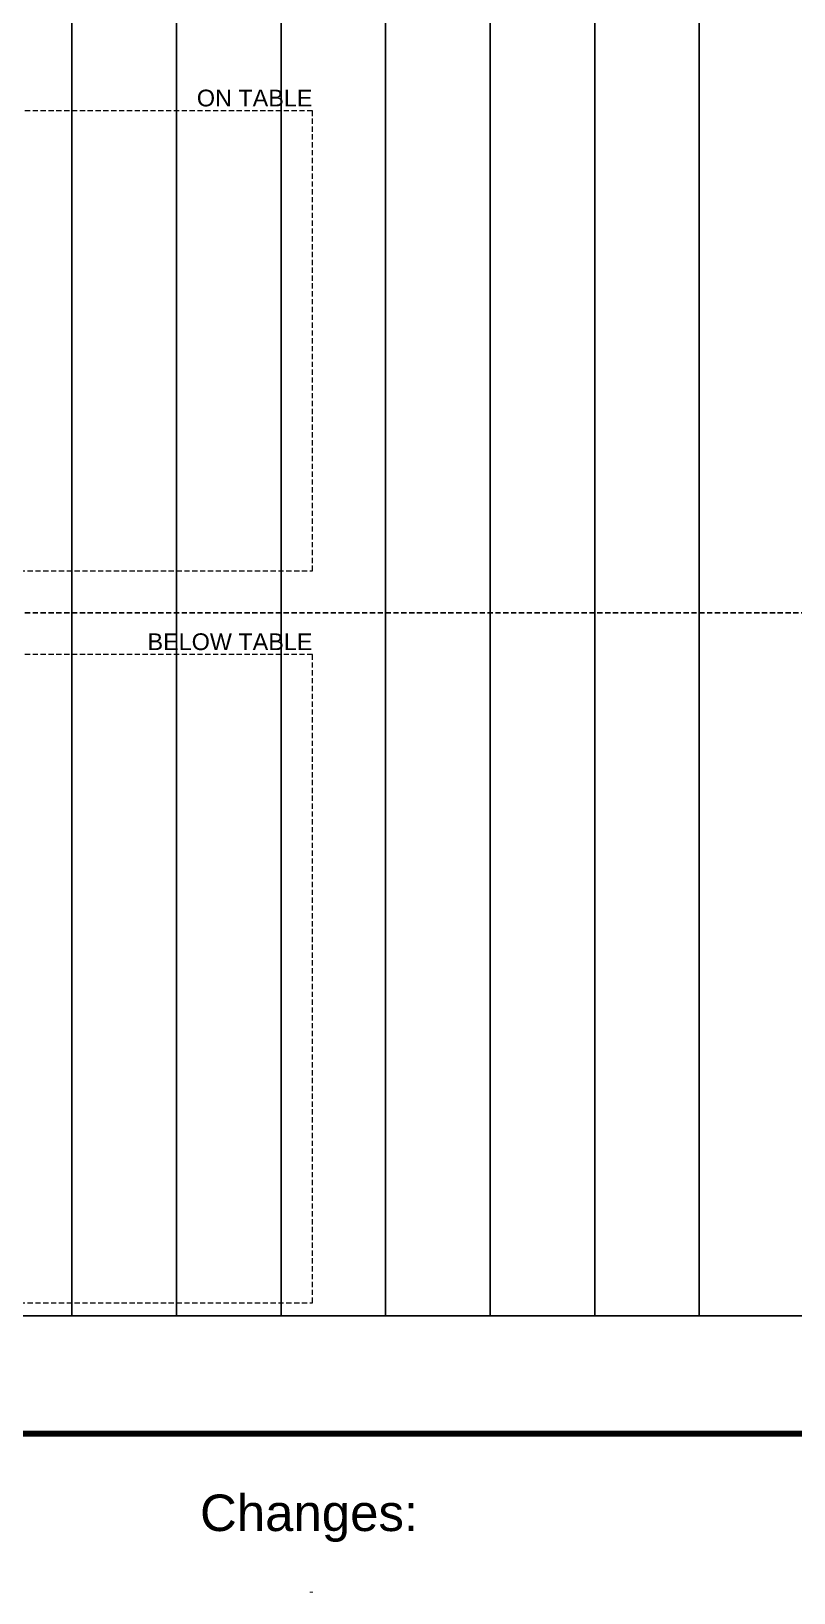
# Model space of a CAD drawing. Header units: millimetres. Extents: x -71336 to -35435, y -26189 to 22712.
# Drawn here: x -39838.7 to -39656.4, y -5715.7 to -5342.4 of the extents above; entities that cross this region are included whole.
import ezdxf
from ezdxf.enums import TextEntityAlignment as Align

# ---------------------------------------------------------------- set-up
doc = ezdxf.new("R2018")
doc.units = ezdxf.units.MM
doc.linetypes.add('DASHED2', pattern=[0.375, 0.25, -0.125])
doc.layers.add('SC - Equipment', color=7, linetype='Continuous', lineweight=13)
doc.layers.add('SC - Titlesheet - Model', color=250, linetype='Continuous', plot=False)
doc.layers.add('SC - Xlines', color=252, linetype='Continuous', plot=False)
doc.styles.add('ARIAL', font='arial.ttf')
doc.styles.get("Standard").update_dxf_attribs({"font": 'arial.ttf', "height": 35})

# ---------------------------------------------------------------- blocks, each defined once
blk = doc.blocks.new('*U189')
at = {"layer": 'SC - Titlesheet - Model', "color": 6, "ltscale": 5, "const_width": 1}
blk.add_lwpolyline([(-365.5, -287), (365.5, -287), (365.5, 287), (-365.5, 287)], close=True, dxfattribs=at)
at = {"ltscale": 5, "style": 'ARIAL'}
blk.add_text('Changes:', height=6, dxfattribs=at).set_placement((0, -297), align=Align.TOP_CENTER)
at = {"layer": 'SC - Titlesheet - Model', "color": 5, "lineweight": 30, "ltscale": 5, "flags": 104}
blk.add_attdef('ADDITIONS', text='', height=5, dxfattribs=at).set_placement((-365.5, -312), align=Align.TOP_LEFT)
blk.add_attdef('CHANGES', text='', height=5, dxfattribs=at).set_placement((0, -312), align=Align.TOP_CENTER)
blk.add_attdef('OMISSIONS', text='', height=5, dxfattribs=at).set_placement((365.5, -312), align=Align.TOP_RIGHT)

msp = doc.modelspace()

# ---------------------------------------------------------------- linework, layer by layer
at = {"color": 31, "linetype": 'DASHED2', "ltscale": 5}
msp.add_line((-39478.971, -5481.375), (-40078.971, -5481.375), dxfattribs=at)
at = {"layer": 'SC - Equipment', "color": 251, "linetype": 'DASHED2', "ltscale": 5, "true_color": 0x636466}
for points in [[(-39771.47, -5361.375), (-40036.47, -5361.375), (-40036.471, -5471.375), (-39771.471, -5471.375)], [(-39771.47, -5491.375), (-40036.47, -5491.375), (-40036.471, -5646.375), (-39771.471, -5646.375)]]:
    msp.add_lwpolyline(points, close=True, dxfattribs=at)
at = {"layer": 'SC - Xlines', "ltscale": 5, "transparency": 33554687}
msp.add_lwpolyline([(-40210.108, -4973.253), (-39347.834, -4973.253), (-39347.834, -5649.498), (-40210.108, -5649.498)], close=True, dxfattribs=at)
at = {"layer": 'SC - Xlines', "ltscale": 5}
for points in [[(-39828.971, -4973.253), (-39828.971, -5649.498)], [(-39778.971, -4973.253), (-39778.971, -5649.498)], [(-39728.971, -4973.253), (-39728.971, -5649.498)], [(-39678.971, -4973.253), (-39678.971, -5649.498)]]:
    msp.add_lwpolyline(points, dxfattribs=at)
at = {"layer": 'SC - Xlines', "color": 250, "ltscale": 5}
for points in [[(-39803.971, -4973.253), (-39803.971, -5649.498)], [(-39753.971, -4973.253), (-39753.971, -5649.498)], [(-39703.971, -4973.253), (-39703.971, -5649.498)]]:
    msp.add_lwpolyline(points, dxfattribs=at)

# ---------------------------------------------------------------- block references
ref = msp.add_blockref('*U189', (-39772.271, -5260.478), dxfattribs=dict(xscale=1.453726663415115, yscale=1.453726663415115, zscale=1.453726663415115))
lines = msp.add_mtext('-', dxfattribs={"layer": 'SC - Titlesheet - Model', "color": 5, "ltscale": 5, "insert": (-39772.271, -5714.041), "char_height": 2.5, "attachment_point": 1})
ref.add_attrib('CHANGES', '', (-39772.271, -5714.041), dxfattribs={"flags": 104}).embed_mtext(lines)

# ---------------------------------------------------------------- texts
at = {"layer": 'SC - Equipment', "color": 251, "linetype": 'DASHED2', "ltscale": 5, "true_color": 0x636466, "char_height": 4, "attachment_point": 9, "style": 'ARIAL'}
for s, insert in [('ON TABLE', (-39771.47, -5360.375)), ('BELOW TABLE', (-39771.47, -5490.375))]:
    msp.add_mtext(s, dxfattribs=dict(at, insert=insert))

doc.saveas('drawing.dxf')
